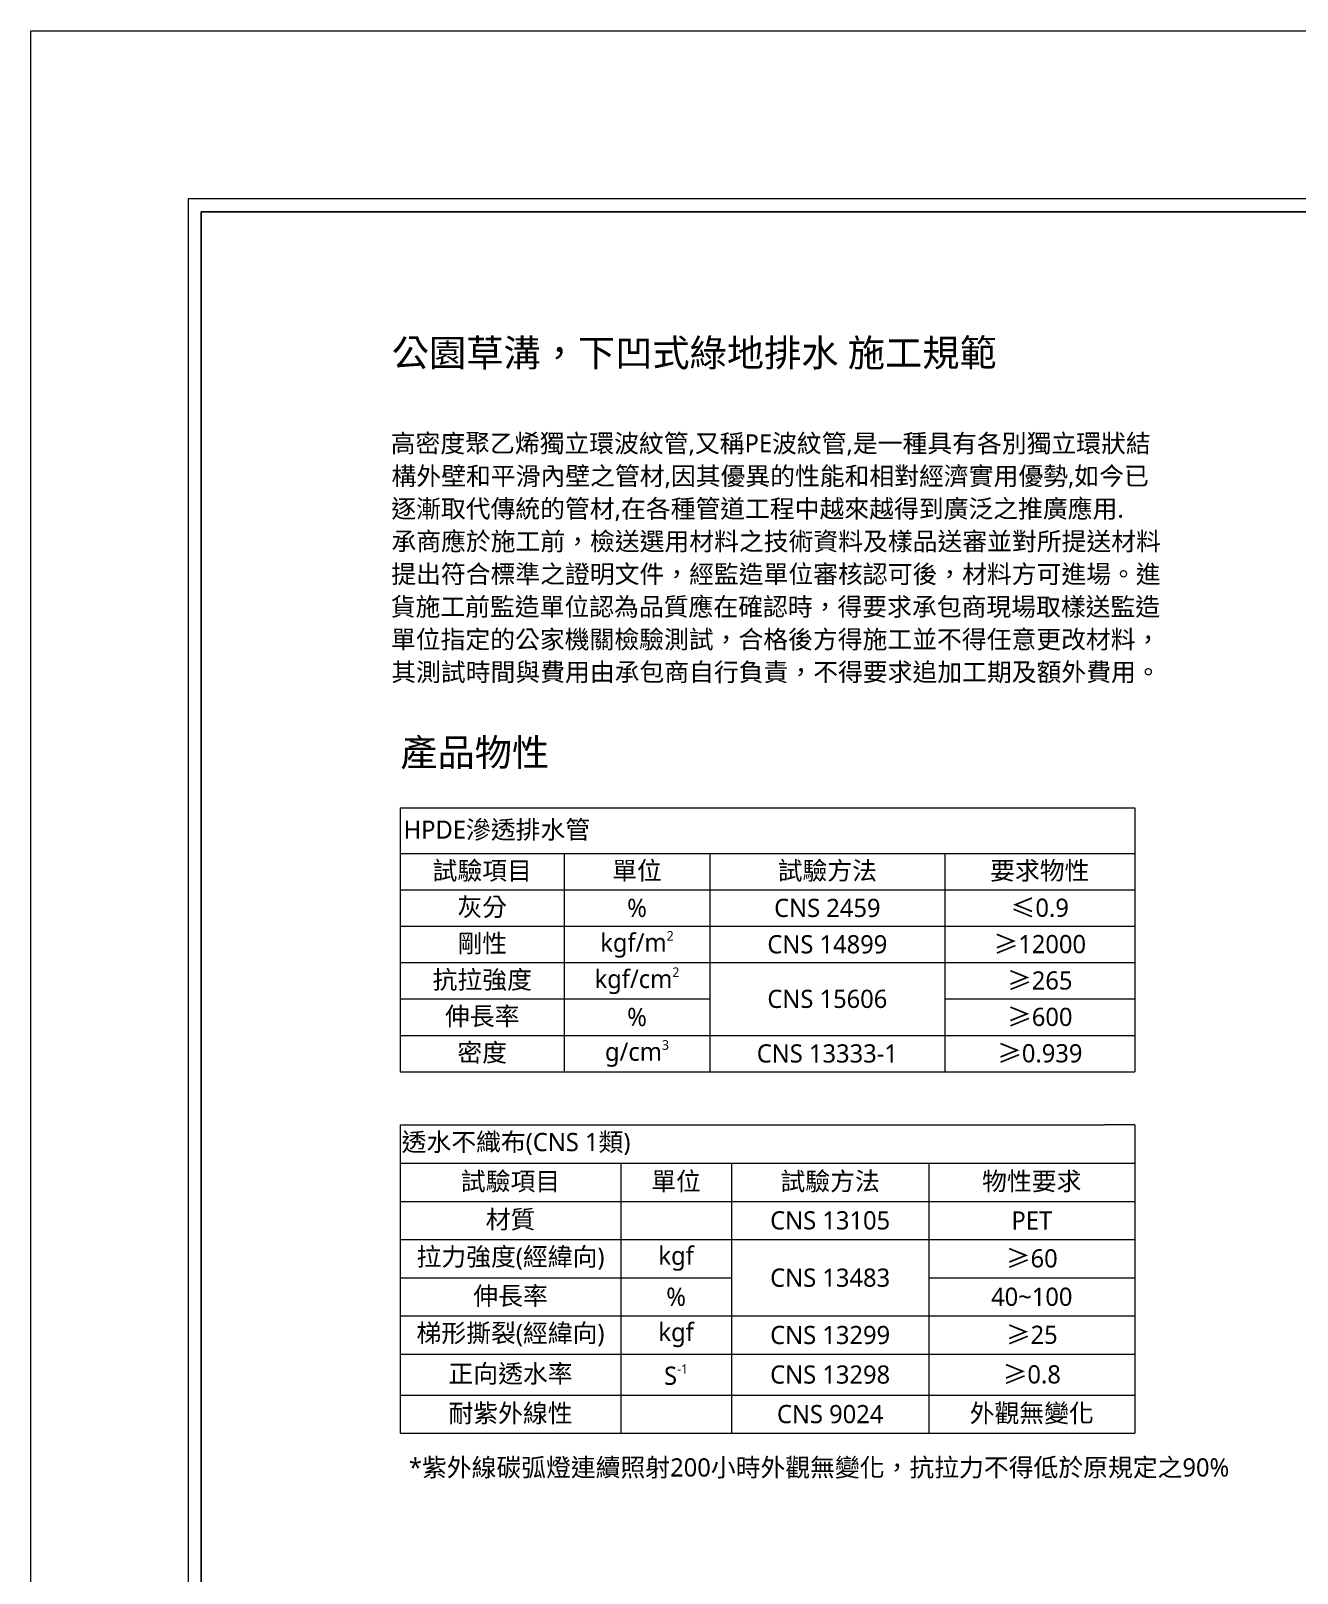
# Model space of a CAD drawing. Header units: millimetres. Extents: x 4229 to 8429, y -1187 to 1783.
# Drawn here: x 4229 to 5621, y 87 to 1783 of the extents above; entities that cross this region are included whole.
import ezdxf

# ---------------------------------------------------------------- set-up
doc = ezdxf.new("R2010")
doc.units = ezdxf.units.MM
doc.styles.get("Standard").update_dxf_attribs({"font": 'SimSun.ttf', "height": 18})
doc.styles.add('微軟正黑體-20', font='Microsoft JhengHei.ttf', dxfattribs={"height": 20})
doc.styles.add('微軟正黑體-30', font='Microsoft JhengHei.ttf', dxfattribs={"height": 30})

msp = doc.modelspace()

# ---------------------------------------------------------------- linework, layer by layer
at = {"lineweight": 5}
for p, q in [((4229, 1782.5, 163.2), (8429, 1782.5, 163.2)), ((4229, -1187.5, 163.2), (4229, 1782.5, 163.2)), ((4416, 1583.7, 163.2), (8241.9, 1583.7, 163.2)), ((4416, -795.5, 163.2), (4416, 1583.7, 163.2)), ((4416, 1583.7, 326.4), (8241.9, 1583.7, 326.4)), ((4416, -795.5, 326.4), (4416, 1583.7, 326.4)), ((8241.9, 1583.7, 326.4), (4416, 1583.7, 326.4)), ((4416, 1583.7, 326.4), (4416, -987.8, 326.4)), ((4635, 928.2), (5442.3, 928.2)), ((4635, 928.2), (4635, 638.2)), ((5442.3, 928.2), (5442.3, 638.2)), ((4635, 878.2), (5442.3, 878.2)), ((4815.1, 878.2), (4815.1, 638.2)), ((4975.3, 878.2), (4975.3, 638.2)), ((5233.6, 878.2), (5233.6, 638.2)), ((4635, 838.2), (5442.3, 838.2)), ((4635, 798.2), (5442.3, 798.2)), ((4635, 758.2), (5442.3, 758.2)), ((4635, 718.2), (4975.3, 718.2)), ((5233.6, 718.2), (5442.3, 718.2)), ((4635, 678.2), (5442.3, 678.2)), ((4635, 638.2), (5442.3, 638.2)), ((4635, 579.7), (5409, 579.7)), ((4635, 579.7), (4635, 240.7)), ((5442.3, 579.7), (5409, 579.7)), ((5442.3, 579.7), (5442.3, 240.7)), ((4635, 537.7), (5442.3, 537.7)), ((4877.5, 537.7), (4877.5, 240.7)), ((4999, 537.7), (4999, 240.7)), ((5216, 537.7), (5216, 240.7)), ((4635, 495.7), (5442.3, 495.7)), ((4635, 453.7), (5442.3, 453.7)), ((4635, 411.7), (4999, 411.7)), ((5216, 411.7), (5442.3, 411.7)), ((4635, 369.7), (5442.3, 369.7)), ((4635, 327.7), (5442.3, 327.7)), ((4635, 282.7), (5442.3, 282.7)), ((4635, 240.7), (5442.3, 240.7))]:
    msp.add_line(p, q, dxfattribs=at)
at = {"color": 4, "lineweight": 5}
for p, q in [((8256.2, 1597.9, 326.4), (4401.8, 1597.9, 326.4)), ((4401.8, 1597.9, 326.4), (4401.8, -1002, 326.4))]:
    msp.add_line(p, q, dxfattribs=at)

# ---------------------------------------------------------------- texts
at = {"lineweight": 5}
for s, height, style, p in [('公園草溝，下凹式綠地排水 施工規範', 30, '微軟正黑體-30', (4625.7, 1413.5, 326.4)), ('高密度聚乙烯獨立環波紋管,又稱PE波紋管,是一種具有各別獨立環狀結', 20, '微軟正黑體-20', (4624.5, 1319, 326.4)), ('構外壁和平滑內壁之管材,因其優異的性能和相對經濟實用優勢,如今已', 20, '微軟正黑體-20', (4625.4, 1283.1, 326.4)), ('逐漸取代傳統的管材,在各種管道工程中越來越得到廣泛之推廣應用.', 20, '微軟正黑體-20', (4625.1, 1247.2, 326.4)), ('承商應於施工前，檢送選用材料之技術資料及樣品送審並對所提送材料', 20, '微軟正黑體-20', (4625.3, 1211.3, 326.4)), ('提出符合標準之證明文件，經監造單位審核認可後，材料方可進場。進', 20, '微軟正黑體-20', (4625.1, 1175.3, 326.4)), ('貨施工前監造單位認為品質應在確認時，得要求承包商現場取樣送監造', 20, '微軟正黑體-20', (4624.5, 1139.4, 326.4)), ('單位指定的公家機關檢驗測試，合格後方得施工並不得任意更改材料，', 20, '微軟正黑體-20', (4624.8, 1103.5, 326.4)), ('其測試時間與費用由承包商自行負責，不得要求追加工期及額外費用。', 20, '微軟正黑體-20', (4625.1, 1067.6, 326.4)), ('產品物性', 30, '微軟正黑體-30', (4635, 974.2)), ('*紫外線碳弧燈連續照射200小時外觀無變化，抗拉力不得低於原規定之90%%%', 20, '微軟正黑體-20', (4644.5, 193.2))]:
    msp.add_text(s, height=height, dxfattribs=dict(at, style=style)).set_placement(p)
at = {"lineweight": 5, "char_height": 20, "style": '微軟正黑體-20'}
for s, insert, width, attachment_point in [('HPDE滲透排水管', (4638.7, 903.2), 799.885, 4), ('試驗項目', (4725.1, 858.2), 172.738, 5), ('單位', (4895.2, 858.2), 152.839, 5), ('試驗方法', (5104.4, 858.2), 250.971, 5), ('要求物性', (5337.9, 858.2), 201.316, 5), ('灰分', (4725.1, 818.2), 172.738, 5), ('\\A1;%', (4895.2, 818.2), 152.839, 5), ('CNS 2459', (5104.4, 818.2), 250.971, 5), ('{\\fSimSun|b0|i0|c134|p2;\\C256;≤\\fMicrosoft JhengHei|b0|i0|c136|p34;0.9}', (5337.9, 818.2), 201.316, 5), ('剛性', (4725.1, 778.2), 172.738, 5), ('\\A1;kgf/m{\\H0.525x;\\S2^ ;}', (4895.2, 778.2), 152.839, 5), ('CNS 14899', (5104.4, 778.2), 251.521, 5), ('{\\fSimSun|b0|i0|c134|p2;≥}12000', (5337.9, 778.2), 201.316, 5), ('抗拉強度', (4725.1, 738.2), 172.738, 5), ('\\A1;kgf/cm{\\H0.525x;\\S2^ ;}', (4895.2, 738.2), 152.839, 5), ('{\\fSimSun|b0|i0|c134|p2;≥}265', (5337.9, 738.2), 201.316, 5), ('伸長率', (4725.1, 698.2), 172.738, 5), ('CNS 15606', (5104.4, 718.2), 250.971, 5), ('%', (4895.2, 698.2), 152.839, 5), ('{\\fSimSun|b0|i0|c134|p2;≥}600', (5337.9, 698.2), 201.316, 5), ('密度', (4725.1, 658.2), 172.738, 5), ('\\A1;g/cm{\\H0.525x;\\S3^ ;}', (4895.2, 658.2), 152.839, 5), ('CNS 13333-1', (5104.4, 658.2), 250.971, 5), ('{\\fSimSun|b0|i0|c134|p2;≥}0.939', (5337.9, 658.2), 201.316, 5), ('透水不織布(CNS 1類)', (4636.5, 558.7), 770.955, 4), ('{\\C256;試驗項目}', (4756.2, 516.7), 239.424, 5), ('單位', (4938.2, 516.7), 118.521, 5), ('試驗方法', (5107.5, 516.7), 213.977, 5), ('物性要求', (5329.1, 516.7), 190.033, 5), ('材質', (4756.2, 474.7), 239.424, 5), ('CNS 13105', (5107.5, 474.7), 213.977, 5), ('PET', (5329.1, 474.7), 190.033, 5), ('{\\C256;拉力強度(經緯向)}', (4756.2, 432.7), 239.424, 5), ('kgf', (4938.2, 432.7), 118.521, 5), ('{\\fSimSun|b0|i0|c134|p2;≥}60', (5329.1, 432.7), 190.033, 5), ('CNS 13483', (5107.5, 411.7), 213.977, 5), ('{\\C256;伸長率}', (4756.2, 390.7), 239.424, 5), ('{\\C256;40~100}', (5329.1, 390.7), 190.033, 5), ('{\\C256;梯形撕裂(經緯向)}', (4756.2, 348.7), 239.424, 5), ('kgf', (4938.2, 348.7), 118.521, 5), ('CNS 13299', (5107.5, 348.7), 213.977, 5), ('{\\fSimSun|b0|i0|c134|p2;≥}25', (5329.1, 348.7), 190.033, 5), ('{\\C256;正向透水率}', (4756.2, 305.2), 239.424, 5), ('\\A1;{\\C256;S\\H0.525x;\\S-1^ ;}', (4938.2, 305.2), 118.521, 5), ('CNS 13298', (5107.5, 305.2), 213.977, 5), ('{\\C256;耐紫外線性}', (4756.2, 261.7), 239.424, 5), ('CNS 9024', (5107.5, 261.7), 213.977, 5), ('{\\C256;外觀無變化}', (5329.1, 261.7), 190.033, 5)]:
    msp.add_mtext(s, dxfattribs=dict(at, insert=insert, width=width, attachment_point=attachment_point))
at = {"lineweight": 5, "char_height": 20, "attachment_point": 5}
for s, insert, width in [('{\\fMicrosoft JhengHei|b0|i0|c136|p34;\\C256;%}', (4938.2, 390.7), 118.521), ('{\\fSimSun|b0|i0|c134|p2;≥\\fMicrosoft JhengHei|b0|i0|c136|p34;0.8}', (5329.1, 305.2), 190.033)]:
    msp.add_mtext(s, dxfattribs=dict(at, insert=insert, width=width))

doc.saveas('drawing.dxf')
